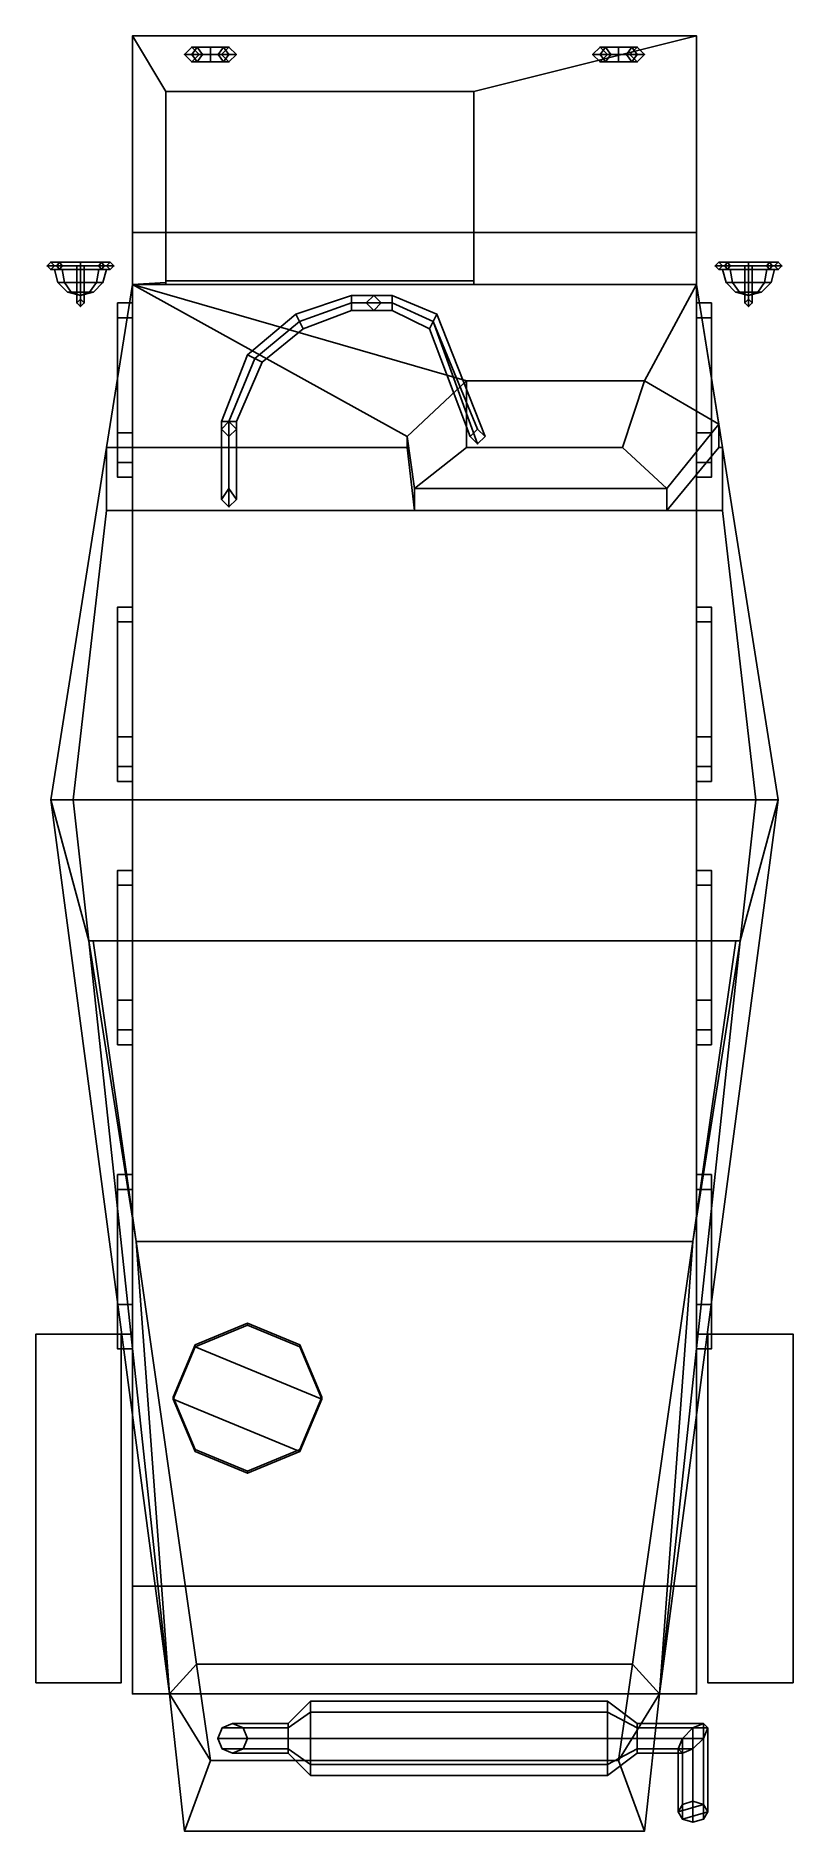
# Model space of a CAD drawing. Extents: x -1.02 to 1.02, y -2.61 to 2.23.
import ezdxf

# ---------------------------------------------------------------- set-up
doc = ezdxf.new("R2010")
doc.units = 0
doc.layers.get('0').update_dxf_attribs({"linetype": 'CONTINUOUS'})
doc.layers.add('TORSIONS', color=5, linetype='CONTINUOUS')

msp = doc.modelspace()

# ---------------------------------------------------------------- linework, layer by layer
for points in [[(-0.76, 1.7, 0.29), (-0.76, -1.95, 0.29), (-0.76, -2.24, 0.91), (-0.76, 2.23, 0.73)], [(0.76, 2.23, 0.73), (0.76, 1.7, 0.29), (-0.76, 1.7, 0.29), (-0.76, 2.23, 0.73)], [(-0.76, 2.23, 0.73), (-0.76, 0.17, 1.07), (-0.76, 1.12, 1.13), (-0.76, 1.56, 1.15)], [(0.16, 2.08, 0.824), (0.76, 2.23, 0.73), (-0.76, 2.23, 0.73), (-0.67, 2.08, 0.824)], [(0.76, 2.23, 0.73), (0.76, 0.17, 1.07), (-0.76, 0.17, 1.07), (-0.76, 2.23, 0.73)], [(0.76, 0.17, 1.07), (0.76, 2.23, 0.73), (-0.76, 2.23, 0.73), (-0.76, 0.17, 1.07)], [(-0.76, 2.23, 0.73), (-0.76, -2.24, 0.91), (-0.76, -2.24, 0.91), (-0.76, 0.17, 1.07)], [(-0.67, 1.565, 1.155), (-0.67, 2.08, 0.824), (-0.76, 2.23, 0.73), (-0.76, 1.56, 1.15)], [(0.76, 1.56, 1.15), (0.76, 2.23, 0.73), (0.16, 2.08, 0.824), (0.16, 1.56, 1.15)], [(0.76, -2.24, 0.91), (0.76, -1.95, 0.29), (0.76, 1.7, 0.29), (0.76, 2.23, 0.73)], [(0.76, 1.12, 1.13), (0.76, 0.17, 1.07), (0.76, 2.23, 0.73), (0.76, 1.56, 1.15)], [(0.76, -2.24, 0.91), (0.76, -2.24, 0.91), (0.76, 2.23, 0.73), (0.76, 0.17, 1.07)], [(-0.5854, 2.2, 0.5646), (-0.5995, 2.18, 0.5505), (-0.62, 2.18, 0.6), (-0.6, 2.2, 0.6)], [(-0.6, 2.2, 0.6), (-0.62, 2.18, 0.6), (-0.62, 2.18, 0.69), (-0.6, 2.2, 0.71)], [(-0.5995, 2.18, 0.5505), (-0.5854, 2.16, 0.5646), (-0.6, 2.16, 0.6), (-0.62, 2.18, 0.6)], [(-0.62, 2.18, 0.6), (-0.6, 2.16, 0.6), (-0.6, 2.16, 0.68), (-0.62, 2.18, 0.69)], [(-0.5712, 2.18, 0.5788), (-0.5854, 2.2, 0.5646), (-0.6, 2.2, 0.6), (-0.58, 2.18, 0.6)], [(-0.58, 2.18, 0.6), (-0.6, 2.2, 0.6), (-0.6, 2.2, 0.71), (-0.58, 2.18, 0.69)], [(-0.5854, 2.16, 0.5646), (-0.5712, 2.18, 0.5788), (-0.58, 2.18, 0.6), (-0.6, 2.16, 0.6)], [(-0.6, 2.16, 0.6), (-0.58, 2.18, 0.6), (-0.58, 2.18, 0.69), (-0.6, 2.16, 0.68)], [(-0.55, 2.2, 0.55), (-0.55, 2.18, 0.53), (-0.5995, 2.18, 0.5505), (-0.5854, 2.2, 0.5646)], [(-0.55, 2.18, 0.53), (-0.55, 2.16, 0.55), (-0.5854, 2.16, 0.5646), (-0.5995, 2.18, 0.5505)], [(-0.55, 2.18, 0.57), (-0.55, 2.2, 0.55), (-0.5854, 2.2, 0.5646), (-0.5712, 2.18, 0.5788)], [(-0.55, 2.16, 0.55), (-0.55, 2.18, 0.57), (-0.5712, 2.18, 0.5788), (-0.5854, 2.16, 0.5646)], [(-0.5288, 2.18, 0.5788), (-0.5146, 2.2, 0.5646), (-0.55, 2.2, 0.55), (-0.55, 2.18, 0.57)], [(-0.5146, 2.2, 0.5646), (-0.5005, 2.18, 0.5505), (-0.55, 2.18, 0.53), (-0.55, 2.2, 0.55)], [(-0.5005, 2.18, 0.5505), (-0.5146, 2.16, 0.5646), (-0.55, 2.16, 0.55), (-0.55, 2.18, 0.53)], [(-0.5146, 2.16, 0.5646), (-0.5288, 2.18, 0.5788), (-0.55, 2.18, 0.57), (-0.55, 2.16, 0.55)], [(-0.52, 2.18, 0.6), (-0.5, 2.2, 0.6), (-0.5146, 2.2, 0.5646), (-0.5288, 2.18, 0.5788)], [(-0.5, 2.16, 0.6), (-0.52, 2.18, 0.6), (-0.5288, 2.18, 0.5788), (-0.5146, 2.16, 0.5646)], [(-0.5, 2.2, 0.6), (-0.52, 2.18, 0.6), (-0.52, 2.18, 0.69), (-0.5, 2.2, 0.71)], [(-0.52, 2.18, 0.6), (-0.5, 2.16, 0.6), (-0.5, 2.16, 0.68), (-0.52, 2.18, 0.69)], [(-0.5, 2.2, 0.6), (-0.48, 2.18, 0.6), (-0.5005, 2.18, 0.5505), (-0.5146, 2.2, 0.5646)], [(-0.48, 2.18, 0.6), (-0.5, 2.16, 0.6), (-0.5146, 2.16, 0.5646), (-0.5005, 2.18, 0.5505)], [(-0.48, 2.18, 0.6), (-0.5, 2.2, 0.6), (-0.5, 2.2, 0.71), (-0.48, 2.18, 0.69)], [(-0.5, 2.16, 0.6), (-0.48, 2.18, 0.6), (-0.48, 2.18, 0.69), (-0.5, 2.16, 0.68)], [(0.5, 2.2, 0.6), (0.48, 2.18, 0.6), (0.48, 2.18, 0.69), (0.5, 2.2, 0.71)], [(0.5146, 2.2, 0.5646), (0.5005, 2.18, 0.5505), (0.48, 2.18, 0.6), (0.5, 2.2, 0.6)], [(0.48, 2.18, 0.6), (0.5, 2.16, 0.6), (0.5, 2.16, 0.68), (0.48, 2.18, 0.69)], [(0.5005, 2.18, 0.5505), (0.5146, 2.16, 0.5646), (0.5, 2.16, 0.6), (0.48, 2.18, 0.6)], [(0.52, 2.18, 0.6), (0.5, 2.2, 0.6), (0.5, 2.2, 0.71), (0.52, 2.18, 0.69)], [(0.5288, 2.18, 0.5788), (0.5146, 2.2, 0.5646), (0.5, 2.2, 0.6), (0.52, 2.18, 0.6)], [(0.5, 2.16, 0.6), (0.52, 2.18, 0.6), (0.52, 2.18, 0.69), (0.5, 2.16, 0.68)], [(0.5146, 2.16, 0.5646), (0.5288, 2.18, 0.5788), (0.52, 2.18, 0.6), (0.5, 2.16, 0.6)], [(0.55, 2.2, 0.55), (0.55, 2.18, 0.53), (0.5005, 2.18, 0.5505), (0.5146, 2.2, 0.5646)], [(0.55, 2.18, 0.53), (0.55, 2.16, 0.55), (0.5146, 2.16, 0.5646), (0.5005, 2.18, 0.5505)], [(0.55, 2.18, 0.57), (0.55, 2.2, 0.55), (0.5146, 2.2, 0.5646), (0.5288, 2.18, 0.5788)], [(0.55, 2.16, 0.55), (0.55, 2.18, 0.57), (0.5288, 2.18, 0.5788), (0.5146, 2.16, 0.5646)], [(0.5854, 2.2, 0.5646), (0.5995, 2.18, 0.5505), (0.55, 2.18, 0.53), (0.55, 2.2, 0.55)], [(0.5712, 2.18, 0.5788), (0.5854, 2.2, 0.5646), (0.55, 2.2, 0.55), (0.55, 2.18, 0.57)], [(0.5854, 2.16, 0.5646), (0.5712, 2.18, 0.5788), (0.55, 2.18, 0.57), (0.55, 2.16, 0.55)], [(0.5995, 2.18, 0.5505), (0.5854, 2.16, 0.5646), (0.55, 2.16, 0.55), (0.55, 2.18, 0.53)], [(0.58, 2.18, 0.6), (0.6, 2.2, 0.6), (0.5854, 2.2, 0.5646), (0.5712, 2.18, 0.5788)], [(0.6, 2.16, 0.6), (0.58, 2.18, 0.6), (0.5712, 2.18, 0.5788), (0.5854, 2.16, 0.5646)], [(0.6, 2.2, 0.6), (0.58, 2.18, 0.6), (0.58, 2.18, 0.69), (0.6, 2.2, 0.71)], [(0.58, 2.18, 0.6), (0.6, 2.16, 0.6), (0.6, 2.16, 0.68), (0.58, 2.18, 0.69)], [(0.6, 2.2, 0.6), (0.62, 2.18, 0.6), (0.5995, 2.18, 0.5505), (0.5854, 2.2, 0.5646)], [(0.62, 2.18, 0.6), (0.6, 2.16, 0.6), (0.5854, 2.16, 0.5646), (0.5995, 2.18, 0.5505)], [(0.62, 2.18, 0.6), (0.6, 2.2, 0.6), (0.6, 2.2, 0.71), (0.62, 2.18, 0.69)], [(0.6, 2.16, 0.6), (0.62, 2.18, 0.6), (0.62, 2.18, 0.69), (0.6, 2.16, 0.68)], [(-0.67, 2.08, 0.85), (-0.67, 1.57, 1.16), (0.16, 1.57, 1.16), (0.16, 2.08, 0.85)], [(-0.67, 2.08, 0.824), (-0.67, 2.08, 0.85), (0.16, 2.08, 0.85), (0.16, 2.08, 0.824)], [(-0.67, 2.08, 0.824), (-0.67, 1.565, 1.155), (-0.67, 1.57, 1.16), (-0.67, 2.08, 0.85)], [(0.16, 2.08, 0.85), (0.16, 1.57, 1.16), (0.16, 1.56, 1.15), (0.16, 2.08, 0.824)], [(0.76, 1.7, 0.29), (0.76, -1.95, 0.29), (-0.76, -1.95, 0.29), (-0.76, 1.7, 0.29)], [(-0.98, 1.62, 1.22), (-0.99, 1.61, 1.22), (-0.9636, 1.61, 1.2836), (-0.9566, 1.62, 1.2766)], [(-0.98, 1.62, 1.15), (-0.99, 1.61, 1.15), (-0.99, 1.61, 1.22), (-0.98, 1.62, 1.22)], [(-0.99, 1.61, 1.22), (-0.98, 1.6, 1.22), (-0.9566, 1.6, 1.2766), (-0.9636, 1.61, 1.2836)], [(-0.99, 1.61, 1.15), (-0.98, 1.6, 1.15), (-0.98, 1.6, 1.22), (-0.99, 1.61, 1.22)], [(-0.97, 1.61, 1.22), (-0.98, 1.62, 1.22), (-0.9566, 1.62, 1.2766), (-0.9495, 1.61, 1.2695)], [(-0.97, 1.61, 1.15), (-0.98, 1.62, 1.15), (-0.98, 1.62, 1.22), (-0.97, 1.61, 1.22)], [(-0.98, 1.6, 1.22), (-0.97, 1.61, 1.22), (-0.9495, 1.61, 1.2695), (-0.9566, 1.6, 1.2766)], [(-0.98, 1.6, 1.15), (-0.97, 1.61, 1.15), (-0.97, 1.61, 1.22), (-0.98, 1.6, 1.22)], [(-0.9606, 1.565, 1.22), (-0.97, 1.6, 1.22), (-0.9495, 1.6, 1.1705), (-0.9429, 1.565, 1.1771)], [(-0.9429, 1.565, 1.2629), (-0.9495, 1.6, 1.2695), (-0.97, 1.6, 1.22), (-0.9606, 1.565, 1.22)], [(-0.9495, 1.6, 1.1705), (-0.97, 1.6, 1.22), (-0.8505, 1.6, 1.2695), (-0.83, 1.6, 1.22)], [(-0.97, 1.6, 1.22), (-0.9495, 1.6, 1.2695), (-0.9, 1.6, 1.29), (-0.8505, 1.6, 1.2695)], [(-0.9566, 1.62, 1.2766), (-0.9636, 1.61, 1.2836), (-0.9, 1.61, 1.31), (-0.9, 1.62, 1.3)], [(-0.9636, 1.61, 1.2836), (-0.9566, 1.6, 1.2766), (-0.9, 1.6, 1.3), (-0.9, 1.61, 1.31)], [(-0.9495, 1.61, 1.2695), (-0.9566, 1.62, 1.2766), (-0.9, 1.62, 1.3), (-0.9, 1.61, 1.29)], [(-0.9566, 1.6, 1.2766), (-0.9495, 1.61, 1.2695), (-0.9, 1.61, 1.29), (-0.9, 1.6, 1.3)], [(-0.9429, 1.565, 1.1771), (-0.9495, 1.6, 1.1705), (-0.9, 1.6, 1.15), (-0.9, 1.565, 1.1594)], [(-0.9, 1.565, 1.2806), (-0.9, 1.6, 1.29), (-0.9495, 1.6, 1.2695), (-0.9429, 1.565, 1.2629)], [(-0.9, 1.6, 1.15), (-0.9495, 1.6, 1.1705), (-0.83, 1.6, 1.22), (-0.8505, 1.6, 1.1705)], [(-0.9, 1.61, 1.31), (-0.91, 1.61, 1.3), (-0.91, 1.51, 1.3), (-0.9, 1.5, 1.31)], [(-0.91, 1.61, 1.3), (-0.9, 1.61, 1.29), (-0.9, 1.52, 1.29), (-0.91, 1.51, 1.3)], [(-0.9, 1.61, 1.29), (-0.9, 1.62, 1.3), (-0.8434, 1.62, 1.2766), (-0.8505, 1.61, 1.2695)], [(-0.9, 1.62, 1.3), (-0.9, 1.61, 1.31), (-0.8364, 1.61, 1.2836), (-0.8434, 1.62, 1.2766)], [(-0.9, 1.61, 1.31), (-0.9, 1.6, 1.3), (-0.8434, 1.6, 1.2766), (-0.8364, 1.61, 1.2836)], [(-0.9, 1.6, 1.3), (-0.9, 1.61, 1.29), (-0.8505, 1.61, 1.2695), (-0.8434, 1.6, 1.2766)], [(-0.89, 1.61, 1.3), (-0.9, 1.61, 1.31), (-0.9, 1.5, 1.31), (-0.89, 1.51, 1.3)], [(-0.9, 1.61, 1.29), (-0.89, 1.61, 1.3), (-0.89, 1.51, 1.3), (-0.9, 1.52, 1.29)], [(-0.9, 1.565, 1.1594), (-0.9, 1.6, 1.15), (-0.8505, 1.6, 1.1705), (-0.8571, 1.565, 1.1771)], [(-0.8571, 1.565, 1.2629), (-0.8505, 1.6, 1.2695), (-0.9, 1.6, 1.29), (-0.9, 1.565, 1.2806)], [(-0.8571, 1.565, 1.1771), (-0.8505, 1.6, 1.1705), (-0.83, 1.6, 1.22), (-0.8394, 1.565, 1.22)], [(-0.8394, 1.565, 1.22), (-0.83, 1.6, 1.22), (-0.8505, 1.6, 1.2695), (-0.8571, 1.565, 1.2629)], [(-0.8505, 1.61, 1.2695), (-0.8434, 1.62, 1.2766), (-0.82, 1.62, 1.22), (-0.83, 1.61, 1.22)], [(-0.8434, 1.6, 1.2766), (-0.8505, 1.61, 1.2695), (-0.83, 1.61, 1.22), (-0.82, 1.6, 1.22)], [(-0.8434, 1.62, 1.2766), (-0.8364, 1.61, 1.2836), (-0.81, 1.61, 1.22), (-0.82, 1.62, 1.22)], [(-0.8364, 1.61, 1.2836), (-0.8434, 1.6, 1.2766), (-0.82, 1.6, 1.22), (-0.81, 1.61, 1.22)], [(-0.82, 1.62, 1.15), (-0.83, 1.61, 1.15), (-0.83, 1.61, 1.22), (-0.82, 1.62, 1.22)], [(-0.83, 1.61, 1.15), (-0.82, 1.6, 1.15), (-0.82, 1.6, 1.22), (-0.83, 1.61, 1.22)], [(-0.81, 1.61, 1.15), (-0.82, 1.62, 1.15), (-0.82, 1.62, 1.22), (-0.81, 1.61, 1.22)], [(-0.82, 1.6, 1.15), (-0.81, 1.61, 1.15), (-0.81, 1.61, 1.22), (-0.82, 1.6, 1.22)], [(0.82, 1.62, 1.22), (0.81, 1.61, 1.22), (0.8364, 1.61, 1.2836), (0.8434, 1.62, 1.2766)], [(0.82, 1.62, 1.15), (0.81, 1.61, 1.15), (0.81, 1.61, 1.22), (0.82, 1.62, 1.22)], [(0.81, 1.61, 1.22), (0.82, 1.6, 1.22), (0.8434, 1.6, 1.2766), (0.8364, 1.61, 1.2836)], [(0.81, 1.61, 1.15), (0.82, 1.6, 1.15), (0.82, 1.6, 1.22), (0.81, 1.61, 1.22)], [(0.83, 1.61, 1.22), (0.82, 1.62, 1.22), (0.8434, 1.62, 1.2766), (0.8505, 1.61, 1.2695)], [(0.83, 1.61, 1.15), (0.82, 1.62, 1.15), (0.82, 1.62, 1.22), (0.83, 1.61, 1.22)], [(0.82, 1.6, 1.22), (0.83, 1.61, 1.22), (0.8505, 1.61, 1.2695), (0.8434, 1.6, 1.2766)], [(0.82, 1.6, 1.15), (0.83, 1.61, 1.15), (0.83, 1.61, 1.22), (0.82, 1.6, 1.22)], [(0.8394, 1.565, 1.22), (0.83, 1.6, 1.22), (0.8505, 1.6, 1.1705), (0.8571, 1.565, 1.1771)], [(0.8571, 1.565, 1.2629), (0.8505, 1.6, 1.2695), (0.83, 1.6, 1.22), (0.8394, 1.565, 1.22)], [(0.8505, 1.6, 1.1705), (0.83, 1.6, 1.22), (0.9495, 1.6, 1.2695), (0.97, 1.6, 1.22)], [(0.83, 1.6, 1.22), (0.8505, 1.6, 1.2695), (0.9, 1.6, 1.29), (0.9495, 1.6, 1.2695)], [(0.8434, 1.62, 1.2766), (0.8364, 1.61, 1.2836), (0.9, 1.61, 1.31), (0.9, 1.62, 1.3)], [(0.8364, 1.61, 1.2836), (0.8434, 1.6, 1.2766), (0.9, 1.6, 1.3), (0.9, 1.61, 1.31)], [(0.8505, 1.61, 1.2695), (0.8434, 1.62, 1.2766), (0.9, 1.62, 1.3), (0.9, 1.61, 1.29)], [(0.8434, 1.6, 1.2766), (0.8505, 1.61, 1.2695), (0.9, 1.61, 1.29), (0.9, 1.6, 1.3)], [(0.8571, 1.565, 1.1771), (0.8505, 1.6, 1.1705), (0.9, 1.6, 1.15), (0.9, 1.565, 1.1594)], [(0.9, 1.565, 1.2806), (0.9, 1.6, 1.29), (0.8505, 1.6, 1.2695), (0.8571, 1.565, 1.2629)], [(0.9, 1.6, 1.15), (0.8505, 1.6, 1.1705), (0.97, 1.6, 1.22), (0.9495, 1.6, 1.1705)], [(0.9, 1.61, 1.31), (0.89, 1.61, 1.3), (0.89, 1.51, 1.3), (0.9, 1.5, 1.31)], [(0.89, 1.61, 1.3), (0.9, 1.61, 1.29), (0.9, 1.52, 1.29), (0.89, 1.51, 1.3)], [(0.9, 1.62, 1.3), (0.9, 1.61, 1.31), (0.9636, 1.61, 1.2836), (0.9566, 1.62, 1.2766)], [(0.9, 1.61, 1.29), (0.9, 1.62, 1.3), (0.9566, 1.62, 1.2766), (0.9495, 1.61, 1.2695)], [(0.9, 1.6, 1.3), (0.9, 1.61, 1.29), (0.9495, 1.61, 1.2695), (0.9566, 1.6, 1.2766)], [(0.9, 1.61, 1.31), (0.9, 1.6, 1.3), (0.9566, 1.6, 1.2766), (0.9636, 1.61, 1.2836)], [(0.91, 1.61, 1.3), (0.9, 1.61, 1.31), (0.9, 1.5, 1.31), (0.91, 1.51, 1.3)], [(0.9, 1.61, 1.29), (0.91, 1.61, 1.3), (0.91, 1.51, 1.3), (0.9, 1.52, 1.29)], [(0.9, 1.565, 1.1594), (0.9, 1.6, 1.15), (0.9495, 1.6, 1.1705), (0.9429, 1.565, 1.1771)], [(0.9429, 1.565, 1.2629), (0.9495, 1.6, 1.2695), (0.9, 1.6, 1.29), (0.9, 1.565, 1.2806)], [(0.9429, 1.565, 1.1771), (0.9495, 1.6, 1.1705), (0.97, 1.6, 1.22), (0.9606, 1.565, 1.22)], [(0.9606, 1.565, 1.22), (0.97, 1.6, 1.22), (0.9495, 1.6, 1.2695), (0.9429, 1.565, 1.2629)], [(0.9495, 1.61, 1.2695), (0.9566, 1.62, 1.2766), (0.98, 1.62, 1.22), (0.97, 1.61, 1.22)], [(0.9566, 1.6, 1.2766), (0.9495, 1.61, 1.2695), (0.97, 1.61, 1.22), (0.98, 1.6, 1.22)], [(0.9566, 1.62, 1.2766), (0.9636, 1.61, 1.2836), (0.99, 1.61, 1.22), (0.98, 1.62, 1.22)], [(0.9636, 1.61, 1.2836), (0.9566, 1.6, 1.2766), (0.98, 1.6, 1.22), (0.99, 1.61, 1.22)], [(0.98, 1.62, 1.15), (0.97, 1.61, 1.15), (0.97, 1.61, 1.22), (0.98, 1.62, 1.22)], [(0.97, 1.61, 1.15), (0.98, 1.6, 1.15), (0.98, 1.6, 1.22), (0.97, 1.61, 1.22)], [(0.99, 1.61, 1.15), (0.98, 1.62, 1.15), (0.98, 1.62, 1.22), (0.99, 1.61, 1.22)], [(0.98, 1.6, 1.15), (0.99, 1.61, 1.15), (0.99, 1.61, 1.22), (0.98, 1.6, 1.22)], [(-0.935, 1.5394, 1.22), (-0.9606, 1.565, 1.22), (-0.9429, 1.565, 1.1771), (-0.9247, 1.5394, 1.1953)], [(-0.9247, 1.5394, 1.2447), (-0.9429, 1.565, 1.2629), (-0.9606, 1.565, 1.22), (-0.935, 1.5394, 1.22)], [(-0.9247, 1.5394, 1.1953), (-0.9429, 1.565, 1.1771), (-0.9, 1.565, 1.1594), (-0.9, 1.5394, 1.185)], [(-0.9, 1.5394, 1.255), (-0.9, 1.565, 1.2806), (-0.9429, 1.565, 1.2629), (-0.9247, 1.5394, 1.2447)], [(-0.9, 1.5394, 1.185), (-0.9, 1.565, 1.1594), (-0.8571, 1.565, 1.1771), (-0.8753, 1.5394, 1.1953)], [(-0.8753, 1.5394, 1.2447), (-0.8571, 1.565, 1.2629), (-0.9, 1.565, 1.2806), (-0.9, 1.5394, 1.255)], [(-0.8753, 1.5394, 1.1953), (-0.8571, 1.565, 1.1771), (-0.8394, 1.565, 1.22), (-0.865, 1.5394, 1.22)], [(-0.865, 1.5394, 1.22), (-0.8394, 1.565, 1.22), (-0.8571, 1.565, 1.2629), (-0.8753, 1.5394, 1.2447)], [(-0.76, 1.56, 1.15), (-0.83, 1.12, 1.13), (-0.83, 1.12, 1.23), (-0.76, 1.56, 1.15)], [(-0.83, 1.12, 1.23), (-0.02, 1.12, 1.23), (-0.02, 1.15, 1.2245), (-0.76, 1.56, 1.15)], [(-0.76, 1.56, 1.15), (0.14, 1.3, 1.1973), (0.62, 1.3, 1.1973), (0.76, 1.56, 1.15)], [(-0.76, 1.56, 1.15), (-0.02, 1.15, 1.2245), (0.14, 1.3, 1.1973), (-0.76, 1.56, 1.15)], [(-0.67, 1.57, 1.16), (-0.67, 1.56, 1.15), (0.16, 1.56, 1.15), (0.16, 1.57, 1.16)], [(0.76, 1.56, 1.15), (0.62, 1.3, 1.1973), (0.82, 1.1829, 1.2186)], [(0.83, 1.12, 1.23), (0.83, 1.12, 1.13), (0.76, 1.56, 1.15)], [(0.865, 1.5394, 1.22), (0.8394, 1.565, 1.22), (0.8571, 1.565, 1.1771), (0.8753, 1.5394, 1.1953)], [(0.8753, 1.5394, 1.2447), (0.8571, 1.565, 1.2629), (0.8394, 1.565, 1.22), (0.865, 1.5394, 1.22)], [(0.8753, 1.5394, 1.1953), (0.8571, 1.565, 1.1771), (0.9, 1.565, 1.1594), (0.9, 1.5394, 1.185)], [(0.9, 1.5394, 1.255), (0.9, 1.565, 1.2806), (0.8571, 1.565, 1.2629), (0.8753, 1.5394, 1.2447)], [(0.9, 1.5394, 1.185), (0.9, 1.565, 1.1594), (0.9429, 1.565, 1.1771), (0.9247, 1.5394, 1.1953)], [(0.9247, 1.5394, 1.2447), (0.9429, 1.565, 1.2629), (0.9, 1.565, 1.2806), (0.9, 1.5394, 1.255)], [(0.9247, 1.5394, 1.1953), (0.9429, 1.565, 1.1771), (0.9606, 1.565, 1.22), (0.935, 1.5394, 1.22)], [(0.935, 1.5394, 1.22), (0.9606, 1.565, 1.22), (0.9429, 1.565, 1.2629), (0.9247, 1.5394, 1.2447)], [(-0.9, 1.53, 1.22), (-0.935, 1.5394, 1.22), (-0.9247, 1.5394, 1.1953), (-0.9, 1.53, 1.22)], [(-0.9, 1.53, 1.22), (-0.9247, 1.5394, 1.2447), (-0.935, 1.5394, 1.22), (-0.9, 1.53, 1.22)], [(-0.9, 1.53, 1.22), (-0.9247, 1.5394, 1.1953), (-0.9, 1.5394, 1.185), (-0.9, 1.53, 1.22)], [(-0.9, 1.53, 1.22), (-0.9, 1.5394, 1.255), (-0.9247, 1.5394, 1.2447), (-0.9, 1.53, 1.22)], [(-0.9, 1.52, 1.14), (-0.91, 1.51, 1.14), (-0.91, 1.51, 1.3), (-0.9, 1.52, 1.29)], [(-0.91, 1.51, 1.14), (-0.9, 1.5, 1.14), (-0.9, 1.5, 1.31), (-0.91, 1.51, 1.3)], [(-0.9, 1.53, 1.22), (-0.9, 1.5394, 1.185), (-0.8753, 1.5394, 1.1953), (-0.9, 1.53, 1.22)], [(-0.9, 1.53, 1.22), (-0.8753, 1.5394, 1.1953), (-0.865, 1.5394, 1.22), (-0.9, 1.53, 1.22)], [(-0.9, 1.53, 1.22), (-0.865, 1.5394, 1.22), (-0.8753, 1.5394, 1.2447), (-0.9, 1.53, 1.22)], [(-0.9, 1.53, 1.22), (-0.8753, 1.5394, 1.2447), (-0.9, 1.5394, 1.255), (-0.9, 1.53, 1.22)], [(-0.89, 1.51, 1.14), (-0.9, 1.52, 1.14), (-0.9, 1.52, 1.29), (-0.89, 1.51, 1.3)], [(-0.9, 1.5, 1.14), (-0.89, 1.51, 1.14), (-0.89, 1.51, 1.3), (-0.9, 1.5, 1.31)], [(-0.17, 1.51, 1.35), (-0.17, 1.53, 1.33), (-0.32, 1.48, 1.33), (-0.31, 1.46, 1.35)], [(-0.17, 1.53, 1.33), (-0.17, 1.51, 1.31), (-0.31, 1.46, 1.31), (-0.32, 1.48, 1.33)], [(-0.17, 1.51, 1.31), (-0.17, 1.49, 1.33), (-0.3, 1.44, 1.33), (-0.31, 1.46, 1.31)], [(-0.17, 1.49, 1.33), (-0.17, 1.51, 1.35), (-0.31, 1.46, 1.35), (-0.3, 1.44, 1.33)], [(-0.06, 1.51, 1.35), (-0.06, 1.53, 1.33), (-0.17, 1.53, 1.33), (-0.17, 1.51, 1.35)], [(-0.06, 1.53, 1.33), (-0.06, 1.51, 1.31), (-0.17, 1.51, 1.31), (-0.17, 1.53, 1.33)], [(-0.06, 1.51, 1.31), (-0.06, 1.49, 1.33), (-0.17, 1.49, 1.33), (-0.17, 1.51, 1.31)], [(-0.06, 1.49, 1.33), (-0.06, 1.51, 1.35), (-0.17, 1.51, 1.35), (-0.17, 1.49, 1.33)], [(-0.11, 1.53, 1.15), (-0.13, 1.51, 1.15), (-0.13, 1.51, 1.31), (-0.11, 1.53, 1.33)], [(-0.13, 1.51, 1.15), (-0.11, 1.49, 1.16), (-0.11, 1.49, 1.33), (-0.13, 1.51, 1.31)], [(-0.09, 1.51, 1.15), (-0.11, 1.53, 1.15), (-0.11, 1.53, 1.33), (-0.09, 1.51, 1.31)], [(-0.11, 1.49, 1.16), (-0.09, 1.51, 1.15), (-0.09, 1.51, 1.31), (-0.11, 1.49, 1.33)], [(0.05, 1.46, 1.35), (0.06, 1.48, 1.33), (-0.06, 1.53, 1.33), (-0.06, 1.51, 1.35)], [(0.06, 1.48, 1.33), (0.05, 1.46, 1.31), (-0.06, 1.51, 1.31), (-0.06, 1.53, 1.33)], [(0.05, 1.46, 1.31), (0.04, 1.44, 1.33), (-0.06, 1.49, 1.33), (-0.06, 1.51, 1.31)], [(0.04, 1.44, 1.33), (0.05, 1.46, 1.35), (-0.06, 1.51, 1.35), (-0.06, 1.49, 1.33)], [(0.9, 1.53, 1.22), (0.865, 1.5394, 1.22), (0.8753, 1.5394, 1.1953), (0.9, 1.53, 1.22)], [(0.9, 1.53, 1.22), (0.8753, 1.5394, 1.2447), (0.865, 1.5394, 1.22), (0.9, 1.53, 1.22)], [(0.9, 1.53, 1.22), (0.8753, 1.5394, 1.1953), (0.9, 1.5394, 1.185), (0.9, 1.53, 1.22)], [(0.9, 1.53, 1.22), (0.9, 1.5394, 1.255), (0.8753, 1.5394, 1.2447), (0.9, 1.53, 1.22)], [(0.9, 1.52, 1.14), (0.89, 1.51, 1.14), (0.89, 1.51, 1.3), (0.9, 1.52, 1.29)], [(0.89, 1.51, 1.14), (0.9, 1.5, 1.14), (0.9, 1.5, 1.31), (0.89, 1.51, 1.3)], [(0.9, 1.53, 1.22), (0.9, 1.5394, 1.185), (0.9247, 1.5394, 1.1953), (0.9, 1.53, 1.22)], [(0.9, 1.53, 1.22), (0.9247, 1.5394, 1.1953), (0.935, 1.5394, 1.22), (0.9, 1.53, 1.22)], [(0.9, 1.53, 1.22), (0.935, 1.5394, 1.22), (0.9247, 1.5394, 1.2447), (0.9, 1.53, 1.22)], [(0.9, 1.53, 1.22), (0.9247, 1.5394, 1.2447), (0.9, 1.5394, 1.255), (0.9, 1.53, 1.22)], [(0.91, 1.51, 1.14), (0.9, 1.52, 1.14), (0.9, 1.52, 1.29), (0.91, 1.51, 1.3)], [(0.9, 1.5, 1.14), (0.91, 1.51, 1.14), (0.91, 1.51, 1.3), (0.9, 1.5, 1.31)], [(-0.31, 1.46, 1.35), (-0.32, 1.48, 1.33), (-0.45, 1.37, 1.33), (-0.43, 1.36, 1.35)], [(-0.32, 1.48, 1.33), (-0.31, 1.46, 1.31), (-0.43, 1.36, 1.31), (-0.45, 1.37, 1.33)], [(-0.31, 1.46, 1.31), (-0.3, 1.44, 1.33), (-0.41, 1.35, 1.33), (-0.43, 1.36, 1.31)], [(-0.3, 1.44, 1.33), (-0.31, 1.46, 1.35), (-0.43, 1.36, 1.35), (-0.41, 1.35, 1.33)], [(0.17, 1.17, 1.31), (0.15, 1.15, 1.33), (0.04, 1.44, 1.33), (0.05, 1.46, 1.31)], [(0.15, 1.15, 1.33), (0.17, 1.13, 1.35), (0.05, 1.46, 1.35), (0.04, 1.44, 1.33)], [(0.17, 1.13, 1.35), (0.19, 1.15, 1.33), (0.06, 1.48, 1.33), (0.05, 1.46, 1.35)], [(0.19, 1.15, 1.33), (0.17, 1.17, 1.31), (0.05, 1.46, 1.31), (0.06, 1.48, 1.33)], [(-0.43, 1.36, 1.35), (-0.45, 1.37, 1.33), (-0.52, 1.19, 1.33), (-0.5, 1.19, 1.35)], [(-0.45, 1.37, 1.33), (-0.43, 1.36, 1.31), (-0.5, 1.19, 1.31), (-0.52, 1.19, 1.33)], [(-0.43, 1.36, 1.31), (-0.41, 1.35, 1.33), (-0.48, 1.19, 1.33), (-0.5, 1.19, 1.31)], [(-0.41, 1.35, 1.33), (-0.43, 1.36, 1.35), (-0.5, 1.19, 1.35), (-0.48, 1.19, 1.33)], [(-0.02, 1.15, 1.2245), (0, 1.01, 1.36), (0.14, 1.12, 1.36), (0.14, 1.3, 1.1973)], [(0.14, 1.3, 1.1973), (0.14, 1.12, 1.36), (0.56, 1.12, 1.36), (0.62, 1.3, 1.1973)], [(0.62, 1.3, 1.1973), (0.56, 1.12, 1.36), (0.68, 1.01, 1.36), (0.82, 1.1829, 1.2186)], [(-0.5, 1.19, 1.21), (-0.52, 1.17, 1.22), (-0.52, 1.17, 1.33), (-0.5, 1.19, 1.31)], [(-0.5, 1.19, 1.35), (-0.52, 1.19, 1.33), (-0.52, 0.98, 1.33), (-0.5, 0.96, 1.35)], [(-0.52, 1.19, 1.33), (-0.5, 1.19, 1.31), (-0.5, 1.01, 1.31), (-0.52, 0.98, 1.33)], [(-0.52, 1.17, 1.22), (-0.5, 1.15, 1.22), (-0.5, 1.15, 1.31), (-0.52, 1.17, 1.33)], [(-0.48, 1.17, 1.22), (-0.5, 1.19, 1.21), (-0.5, 1.19, 1.31), (-0.48, 1.17, 1.33)], [(-0.5, 1.19, 1.31), (-0.48, 1.19, 1.33), (-0.48, 0.98, 1.33), (-0.5, 1.01, 1.31)], [(-0.48, 1.19, 1.33), (-0.5, 1.19, 1.35), (-0.5, 0.96, 1.35), (-0.48, 0.98, 1.33)], [(-0.5, 1.15, 1.22), (-0.48, 1.17, 1.22), (-0.48, 1.17, 1.33), (-0.5, 1.15, 1.31)], [(0.82, 1.1829, 1.2186), (0.68, 1.01, 1.36), (0.68, 0.95, 1.36), (0.82, 1.12, 1.23)], [(0.82, 1.1829, 1.2186), (0.82, 1.1829, 1.2186), (0.82, 1.12, 1.23), (0.83, 1.12, 1.23)], [(-0.83, 1.12, 1.23), (-0.98, 0.17, 1.07), (-0.92, 0.17, 1.36), (-0.83, 0.95, 1.36)], [(-0.83, 1.12, 1.13), (-0.98, 0.17, 1.07), (-0.83, 1.12, 1.23), (-0.83, 1.12, 1.13)], [(0, 0.95, 1.36), (-0.02, 1.12, 1.23), (-0.83, 1.12, 1.23), (-0.83, 0.95, 1.36)], [(-0.02, 1.12, 1.23), (0, 0.95, 1.36), (0, 1.01, 1.36), (-0.02, 1.15, 1.2245)], [(0.14, 1.12, 1.36), (0, 1.01, 1.36), (0.68, 1.01, 1.36), (0.56, 1.12, 1.36)], [(0.83, 0.95, 1.36), (0.83, 1.12, 1.23), (0.82, 1.12, 1.23), (0.68, 0.95, 1.36)], [(0.92, 0.17, 1.36), (0.98, 0.17, 1.07), (0.83, 1.12, 1.23), (0.83, 0.95, 1.36)], [(0.83, 1.12, 1.23), (0.98, 0.17, 1.07), (0.83, 1.12, 1.13)], [(0, 1.01, 1.36), (0, 0.95, 1.36), (0.68, 0.95, 1.36), (0.68, 1.01, 1.36)], [(-0.83, 0.95, 1.36), (-0.92, 0.17, 1.36), (0.92, 0.17, 1.36), (0.83, 0.95, 1.36)], [(-0.98, 0.17, 1.07), (-0.98, 0.17, 1.07), (-0.8773, -0.21, 1.36), (-0.92, 0.17, 1.36)], [(-0.6599, -2.24, 0.91), (-0.6599, -2.24, 0.91), (-0.8773, -0.21, 1.36), (-0.98, 0.17, 1.07)], [(-0.92, 0.17, 1.36), (-0.8773, -0.21, 1.36), (0.8773, -0.21, 1.36), (0.92, 0.17, 1.36)], [(0.98, 0.17, 1.07), (0.8773, -0.21, 1.36), (0.6599, -2.24, 0.91)], [(0.92, 0.17, 1.36), (0.8773, -0.21, 1.36), (0.98, 0.17, 1.07)], [(-0.8773, -0.21, 1.36), (-0.8657, -0.21, 1.43), (0.8657, -0.21, 1.43), (0.8773, -0.21, 1.36)], [(-0.75, -1.02, 1.43), (-0.8657, -0.21, 1.43), (-0.8773, -0.21, 1.36), (-0.75, -1.02, 1.43)], [(-0.6599, -2.24, 0.91), (-0.6599, -2.24, 0.91), (-0.75, -1.02, 1.43), (-0.8773, -0.21, 1.36)], [(0.75, -1.02, 1.43), (0.8657, -0.21, 1.43), (-0.8657, -0.21, 1.43), (-0.75, -1.02, 1.43)], [(0.8773, -0.21, 1.36), (0.75, -1.02, 1.43), (0.6599, -2.24, 0.91)], [(0.75, -1.02, 1.43), (0.8773, -0.21, 1.36), (0.8657, -0.21, 1.43), (0.75, -1.02, 1.43)], [(-0.75, -1.02, 1.43), (-0.5871, -2.16, 1.35), (0.5871, -2.16, 1.35), (0.75, -1.02, 1.43)], [(-0.6599, -2.24, 0.91), (-0.6599, -2.24, 0.91), (-0.5871, -2.16, 1.35), (-0.75, -1.02, 1.43)], [(0.75, -1.02, 1.43), (0.5871, -2.16, 1.35), (0.6599, -2.24, 0.91)], [(-0.45, -1.2405, 1.414), (-0.5914, -1.2989, 1.4099), (-0.5914, -1.3045, 1.4897), (-0.45, -1.2461, 1.4938)], [(-0.5914, -1.3045, 1.4897), (-0.25, -1.4456, 1.4798), (-0.3086, -1.3045, 1.4897), (-0.45, -1.2461, 1.4938)], [(-0.3086, -1.2989, 1.4099), (-0.45, -1.2405, 1.414), (-0.45, -1.2461, 1.4938), (-0.3086, -1.3045, 1.4897)], [(-0.79, -1.27, 1.27), (-0.79, -1.27, 0.97), (-1.02, -1.27, 0.97), (-1.02, -1.27, 1.27)], [(-1.02, -1.27, 0.97), (-1.02, -2.21, 0.91), (-1.02, -2.21, 1.22), (-1.02, -1.27, 1.27)], [(-1.02, -1.27, 1.27), (-1.02, -2.21, 1.22), (-0.79, -2.21, 1.22), (-0.79, -1.27, 1.27)], [(-0.79, -2.21, 1.22), (-0.79, -2.21, 0.91), (-0.79, -1.27, 0.97), (-0.79, -1.27, 1.27)], [(-0.5914, -1.2989, 1.4099), (-0.65, -1.44, 1.4), (-0.65, -1.4456, 1.4798), (-0.5914, -1.3045, 1.4897)], [(-0.65, -1.4456, 1.4798), (-0.3086, -1.5867, 1.4699), (-0.25, -1.4456, 1.4798), (-0.5914, -1.3045, 1.4897)], [(-0.25, -1.44, 1.4), (-0.3086, -1.2989, 1.4099), (-0.3086, -1.3045, 1.4897), (-0.25, -1.4456, 1.4798)], [(0.79, -1.27, 0.97), (0.79, -2.21, 0.91), (0.79, -2.21, 1.22), (0.79, -1.27, 1.27)], [(1.02, -1.27, 1.27), (1.02, -1.27, 0.97), (0.79, -1.27, 0.97), (0.79, -1.27, 1.27)], [(0.79, -1.27, 1.27), (0.79, -2.21, 1.22), (1.02, -2.21, 1.22), (1.02, -1.27, 1.27)], [(1.02, -2.21, 1.22), (1.02, -2.21, 0.91), (1.02, -1.27, 0.97), (1.02, -1.27, 1.27)], [(-0.65, -1.44, 1.4), (-0.5914, -1.5811, 1.3901), (-0.5914, -1.5867, 1.4699), (-0.65, -1.4456, 1.4798)], [(-0.5914, -1.5867, 1.4699), (-0.45, -1.6451, 1.4659), (-0.3086, -1.5867, 1.4699), (-0.65, -1.4456, 1.4798)], [(-0.3086, -1.5811, 1.3901), (-0.25, -1.44, 1.4), (-0.25, -1.4456, 1.4798), (-0.3086, -1.5867, 1.4699)], [(-0.5914, -1.5811, 1.3901), (-0.45, -1.6395, 1.386), (-0.45, -1.6451, 1.4659), (-0.5914, -1.5867, 1.4699)], [(-0.45, -1.6395, 1.386), (-0.3086, -1.5811, 1.3901), (-0.3086, -1.5867, 1.4699), (-0.45, -1.6451, 1.4659)], [(-0.76, -2.24, 0.91), (-0.76, -1.95, 0.29), (0.76, -1.95, 0.29), (0.76, -2.24, 0.91)], [(-0.55, -2.42, 1.28), (-0.5871, -2.16, 1.35), (-0.6599, -2.24, 0.91)], [(0.55, -2.42, 1.28), (0.5871, -2.16, 1.35), (-0.5871, -2.16, 1.35), (-0.55, -2.42, 1.28)], [(0.6599, -2.24, 0.91), (0.6599, -2.24, 0.91), (0.5871, -2.16, 1.35), (0.55, -2.42, 1.28)], [(-1.02, -2.21, 1.22), (-1.02, -2.21, 0.91), (-0.79, -2.21, 0.91), (-0.79, -2.21, 1.22)], [(0.79, -2.21, 1.22), (0.79, -2.21, 0.91), (1.02, -2.21, 0.91), (1.02, -2.21, 1.22)], [(-0.76, -2.24, 0.91), (-0.76, -2.24, 0.91), (0.76, -2.24, 0.91)], [(0.6599, -2.24, 0.91), (0.62, -2.61, 1.14), (-0.62, -2.61, 1.14), (-0.6599, -2.24, 0.91)], [(-0.62, -2.61, 1.14), (-0.55, -2.42, 1.28), (-0.6599, -2.24, 0.91)], [(-0.28, -2.2893, 0.9507), (-0.28, -2.26, 0.88), (-0.34, -2.32, 0.88), (-0.34, -2.3317, 0.9083)], [(-0.28, -2.26, 0.88), (-0.28, -2.2893, 0.8093), (-0.34, -2.3317, 0.8517), (-0.34, -2.32, 0.88)], [(0.52, -2.2893, 0.9507), (0.52, -2.26, 0.88), (-0.28, -2.26, 0.88), (-0.28, -2.2893, 0.9507)], [(0.52, -2.26, 0.88), (0.52, -2.2893, 0.8093), (-0.28, -2.2893, 0.8093), (-0.28, -2.26, 0.88)], [(0.52, -2.26, 0.88), (0.52, -2.2893, 0.9507), (0.6, -2.3317, 0.9083), (0.6, -2.32, 0.88)], [(0.52, -2.2893, 0.8093), (0.52, -2.26, 0.88), (0.6, -2.32, 0.88), (0.6, -2.3317, 0.8517)], [(0.6599, -2.24, 0.91), (0.6599, -2.24, 0.91), (0.55, -2.42, 1.28), (0.62, -2.61, 1.14)], [(-0.34, -2.32, 0.88), (-0.34, -2.3317, 0.8517), (-0.5183, -2.3317, 0.8517), (-0.49, -2.32, 0.88)], [(-0.49, -2.32, 0.88), (-0.5183, -2.3317, 0.8517), (-0.5183, -2.3317, 1.03), (-0.49, -2.32, 1.03)], [(-0.34, -2.3317, 0.9083), (-0.34, -2.32, 0.88), (-0.49, -2.32, 0.88), (-0.4617, -2.3317, 0.9083)], [(-0.4617, -2.3317, 0.9083), (-0.49, -2.32, 0.88), (-0.49, -2.32, 1.03), (-0.4617, -2.3317, 1.03)], [(-0.28, -2.36, 0.98), (-0.28, -2.2893, 0.9507), (-0.34, -2.3317, 0.9083), (-0.34, -2.36, 0.92)], [(-0.28, -2.2893, 0.8093), (-0.28, -2.36, 0.78), (-0.34, -2.36, 0.84), (-0.34, -2.3317, 0.8517)], [(0.52, -2.36, 0.98), (0.52, -2.2893, 0.9507), (-0.28, -2.2893, 0.9507), (-0.28, -2.36, 0.98)], [(0.52, -2.2893, 0.8093), (0.52, -2.36, 0.78), (-0.28, -2.36, 0.78), (-0.28, -2.2893, 0.8093)], [(0.52, -2.2893, 0.9507), (0.52, -2.36, 0.98), (0.6, -2.36, 0.92), (0.6, -2.3317, 0.9083)], [(0.52, -2.36, 0.78), (0.52, -2.2893, 0.8093), (0.6, -2.3317, 0.8517), (0.6, -2.36, 0.84)], [(0.6, -2.3317, 0.8517), (0.6, -2.32, 0.88), (0.7783, -2.32, 0.88), (0.79, -2.3317, 0.8517)], [(0.6, -2.32, 0.88), (0.6, -2.3317, 0.9083), (0.75, -2.3317, 0.9083), (0.7783, -2.32, 0.88)], [(0.7783, -2.32, 0.88), (0.75, -2.3317, 0.9083), (0.75, -2.5297, 1.1063), (0.7783, -2.538, 1.098)], [(0.79, -2.3317, 0.8517), (0.7783, -2.32, 0.88), (0.7783, -2.538, 1.098), (0.79, -2.558, 1.078)], [(-0.34, -2.3317, 0.8517), (-0.34, -2.36, 0.84), (-0.53, -2.36, 0.84), (-0.5183, -2.3317, 0.8517)], [(-0.5183, -2.3317, 0.8517), (-0.53, -2.36, 0.84), (-0.53, -2.36, 1.03), (-0.5183, -2.3317, 1.03)], [(-0.34, -2.36, 0.84), (-0.34, -2.3883, 0.8517), (-0.5183, -2.3883, 0.8517), (-0.53, -2.36, 0.84)], [(-0.53, -2.36, 0.84), (-0.5183, -2.3883, 0.8517), (-0.5183, -2.3883, 1.03), (-0.53, -2.36, 1.03)], [(-0.34, -2.36, 0.92), (-0.34, -2.3317, 0.9083), (-0.4617, -2.3317, 0.9083), (-0.45, -2.36, 0.92)], [(-0.45, -2.36, 0.92), (-0.4617, -2.3317, 0.9083), (-0.4617, -2.3317, 1.03), (-0.45, -2.36, 1.03)], [(-0.34, -2.3883, 0.9083), (-0.34, -2.36, 0.92), (-0.45, -2.36, 0.92), (-0.4617, -2.3883, 0.9083)], [(-0.4617, -2.3883, 0.9083), (-0.45, -2.36, 0.92), (-0.45, -2.36, 1.03), (-0.4617, -2.3883, 1.03)], [(-0.28, -2.4307, 0.9507), (-0.28, -2.36, 0.98), (-0.34, -2.36, 0.92), (-0.34, -2.3883, 0.9083)], [(-0.28, -2.36, 0.78), (-0.28, -2.4307, 0.8093), (-0.34, -2.3883, 0.8517), (-0.34, -2.36, 0.84)], [(0.52, -2.4307, 0.9507), (0.52, -2.36, 0.98), (-0.28, -2.36, 0.98), (-0.28, -2.4307, 0.9507)], [(0.52, -2.36, 0.78), (0.52, -2.4307, 0.8093), (-0.28, -2.4307, 0.8093), (-0.28, -2.36, 0.78)], [(0.52, -2.36, 0.98), (0.52, -2.4307, 0.9507), (0.6, -2.3883, 0.9083), (0.6, -2.36, 0.92)], [(0.52, -2.4307, 0.8093), (0.52, -2.36, 0.78), (0.6, -2.36, 0.84), (0.6, -2.3883, 0.8517)], [(0.6, -2.3317, 0.9083), (0.6, -2.36, 0.92), (0.7217, -2.36, 0.92), (0.75, -2.3317, 0.9083)], [(0.6, -2.36, 0.84), (0.6, -2.3317, 0.8517), (0.79, -2.3317, 0.8517), (0.7783, -2.36, 0.84)], [(0.6, -2.36, 0.92), (0.6, -2.3883, 0.9083), (0.71, -2.3883, 0.9083), (0.7217, -2.36, 0.92)], [(0.6, -2.3883, 0.8517), (0.6, -2.36, 0.84), (0.7783, -2.36, 0.84), (0.75, -2.3883, 0.8517)], [(0.7217, -2.36, 0.92), (0.71, -2.3883, 0.9083), (0.71, -2.558, 1.078), (0.7217, -2.538, 1.098)], [(0.75, -2.3317, 0.9083), (0.7217, -2.36, 0.92), (0.7217, -2.538, 1.098), (0.75, -2.5297, 1.1063)], [(0.75, -2.3883, 0.8517), (0.7783, -2.36, 0.84), (0.7783, -2.578, 1.058), (0.75, -2.5863, 1.0497)], [(0.7783, -2.36, 0.84), (0.79, -2.3317, 0.8517), (0.79, -2.558, 1.078), (0.7783, -2.578, 1.058)], [(0.62, -2.61, 1.14), (0.55, -2.42, 1.28), (-0.55, -2.42, 1.28), (-0.62, -2.61, 1.14)], [(-0.34, -2.3883, 0.8517), (-0.34, -2.4, 0.88), (-0.49, -2.4, 0.88), (-0.5183, -2.3883, 0.8517)], [(-0.5183, -2.3883, 0.8517), (-0.49, -2.4, 0.88), (-0.49, -2.4, 1.03), (-0.5183, -2.3883, 1.03)], [(-0.34, -2.4, 0.88), (-0.34, -2.3883, 0.9083), (-0.4617, -2.3883, 0.9083), (-0.49, -2.4, 0.88)], [(-0.49, -2.4, 0.88), (-0.4617, -2.3883, 0.9083), (-0.4617, -2.3883, 1.03), (-0.49, -2.4, 1.03)], [(-0.28, -2.46, 0.88), (-0.28, -2.4307, 0.9507), (-0.34, -2.3883, 0.9083), (-0.34, -2.4, 0.88)], [(-0.28, -2.4307, 0.8093), (-0.28, -2.46, 0.88), (-0.34, -2.4, 0.88), (-0.34, -2.3883, 0.8517)], [(0.52, -2.4307, 0.9507), (0.52, -2.46, 0.88), (0.6, -2.4, 0.88), (0.6, -2.3883, 0.9083)], [(0.52, -2.46, 0.88), (0.52, -2.4307, 0.8093), (0.6, -2.3883, 0.8517), (0.6, -2.4, 0.88)], [(0.6, -2.3883, 0.9083), (0.6, -2.4, 0.88), (0.7217, -2.4, 0.88), (0.71, -2.3883, 0.9083)], [(0.6, -2.4, 0.88), (0.6, -2.3883, 0.8517), (0.75, -2.3883, 0.8517), (0.7217, -2.4, 0.88)], [(0.71, -2.3883, 0.9083), (0.7217, -2.4, 0.88), (0.7217, -2.578, 1.058), (0.71, -2.558, 1.078)], [(0.7217, -2.4, 0.88), (0.75, -2.3883, 0.8517), (0.75, -2.5863, 1.0497), (0.7217, -2.578, 1.058)], [(0.52, -2.46, 0.88), (0.52, -2.4307, 0.9507), (-0.28, -2.4307, 0.9507), (-0.28, -2.46, 0.88)], [(0.52, -2.4307, 0.8093), (0.52, -2.46, 0.88), (-0.28, -2.46, 0.88), (-0.28, -2.4307, 0.8093)], [(0.75, -2.5297, 1.1063), (0.7217, -2.538, 1.098), (0.71, -2.558, 1.078), (0.7783, -2.538, 1.098)], [(0.7783, -2.538, 1.098), (0.71, -2.558, 1.078), (0.7217, -2.578, 1.058), (0.79, -2.558, 1.078)], [(0.79, -2.558, 1.078), (0.7217, -2.578, 1.058), (0.75, -2.5863, 1.0497), (0.7783, -2.578, 1.058)]]:
    msp.add_3dface(points)
at = {"layer": 'TORSIONS'}
for points in [[(-0.8, 1.51, 0.43), (-0.8, 1.47, 0.45), (-0.76, 1.47, 0.45), (-0.76, 1.51, 0.43)], [(-0.8, 1.51, 0.38), (-0.8, 1.47, 0.36), (-0.8, 1.47, 0.45), (-0.8, 1.51, 0.43)], [(-0.76, 1.51, 0.38), (-0.76, 1.47, 0.36), (-0.8, 1.47, 0.36), (-0.8, 1.51, 0.38)], [(-0.76, 1.51, 0.43), (-0.76, 1.51, 0.38), (-0.8, 1.51, 0.38), (-0.8, 1.51, 0.43)], [(0.8, 1.51, 0.43), (0.8, 1.51, 0.38), (0.76, 1.51, 0.38), (0.76, 1.51, 0.43)], [(0.8, 1.51, 0.38), (0.8, 1.47, 0.36), (0.76, 1.47, 0.36), (0.76, 1.51, 0.38)], [(0.76, 1.51, 0.43), (0.76, 1.47, 0.45), (0.8, 1.47, 0.45), (0.8, 1.51, 0.43)], [(0.8, 1.47, 0.45), (0.8, 1.47, 0.36), (0.8, 1.51, 0.38), (0.8, 1.51, 0.43)], [(-0.8, 1.47, 0.45), (-0.8, 1.08, 0.42), (-0.76, 1.08, 0.42), (-0.76, 1.47, 0.45)], [(-0.8, 1.47, 0.36), (-0.8, 1.16, 0.28), (-0.8, 1.08, 0.42), (-0.8, 1.47, 0.45)], [(-0.76, 1.47, 0.36), (-0.76, 1.16, 0.28), (-0.8, 1.16, 0.28), (-0.8, 1.47, 0.36)], [(0.8, 1.47, 0.36), (0.8, 1.16, 0.28), (0.76, 1.16, 0.28), (0.76, 1.47, 0.36)], [(0.76, 1.47, 0.45), (0.76, 1.08, 0.42), (0.8, 1.08, 0.42), (0.8, 1.47, 0.45)], [(0.8, 1.08, 0.42), (0.8, 1.16, 0.28), (0.8, 1.47, 0.36), (0.8, 1.47, 0.45)], [(-0.76, 1.08, 0.28), (-0.76, 1.16, 0.28), (-0.76, 1.1987, 0.29), (-0.76, 1.0743, 0.29)], [(0.76, 1.16, 0.28), (0.76, 1.08, 0.28), (0.76, 1.0743, 0.29), (0.76, 1.1987, 0.29)], [(-0.76, 1.16, 0.28), (-0.76, 1.08, 0.28), (-0.8, 1.08, 0.28), (-0.8, 1.16, 0.28)], [(-0.8, 1.16, 0.28), (-0.8, 1.08, 0.28), (-0.8, 1.04, 0.35), (-0.8, 1.08, 0.42)], [(0.8, 1.16, 0.28), (0.8, 1.08, 0.28), (0.76, 1.08, 0.28), (0.76, 1.16, 0.28)], [(0.8, 1.04, 0.35), (0.8, 1.08, 0.28), (0.8, 1.16, 0.28), (0.8, 1.08, 0.42)], [(-0.8, 1.08, 0.42), (-0.8, 1.04, 0.35), (-0.76, 1.04, 0.35), (-0.76, 1.08, 0.42)], [(-0.8, 1.04, 0.35), (-0.8, 1.08, 0.28), (-0.76, 1.08, 0.28), (-0.76, 1.04, 0.35)], [(0.76, 1.04, 0.35), (0.76, 1.08, 0.28), (0.8, 1.08, 0.28), (0.8, 1.04, 0.35)], [(0.76, 1.08, 0.42), (0.76, 1.04, 0.35), (0.8, 1.04, 0.35), (0.8, 1.08, 0.42)], [(-0.8, 0.69, 0.38), (-0.8, 0.65, 0.36), (-0.8, 0.65, 0.45), (-0.8, 0.69, 0.43)], [(-0.8, 0.69, 0.43), (-0.8, 0.65, 0.45), (-0.76, 0.65, 0.45), (-0.76, 0.69, 0.43)], [(-0.76, 0.69, 0.43), (-0.76, 0.69, 0.38), (-0.8, 0.69, 0.38), (-0.8, 0.69, 0.43)], [(-0.76, 0.69, 0.38), (-0.76, 0.65, 0.36), (-0.8, 0.65, 0.36), (-0.8, 0.69, 0.38)], [(0.76, 0.69, 0.43), (0.76, 0.65, 0.45), (0.8, 0.65, 0.45), (0.8, 0.69, 0.43)], [(0.8, 0.69, 0.38), (0.8, 0.65, 0.36), (0.76, 0.65, 0.36), (0.76, 0.69, 0.38)], [(0.8, 0.69, 0.43), (0.8, 0.69, 0.38), (0.76, 0.69, 0.38), (0.76, 0.69, 0.43)], [(0.8, 0.65, 0.45), (0.8, 0.65, 0.36), (0.8, 0.69, 0.38), (0.8, 0.69, 0.43)], [(-0.8, 0.65, 0.36), (-0.8, 0.34, 0.28), (-0.8, 0.26, 0.42), (-0.8, 0.65, 0.45)], [(-0.8, 0.65, 0.45), (-0.8, 0.26, 0.42), (-0.76, 0.26, 0.42), (-0.76, 0.65, 0.45)], [(-0.76, 0.65, 0.36), (-0.76, 0.34, 0.28), (-0.8, 0.34, 0.28), (-0.8, 0.65, 0.36)], [(0.76, 0.65, 0.45), (0.76, 0.26, 0.42), (0.8, 0.26, 0.42), (0.8, 0.65, 0.45)], [(0.8, 0.65, 0.36), (0.8, 0.34, 0.28), (0.76, 0.34, 0.28), (0.76, 0.65, 0.36)], [(0.8, 0.26, 0.42), (0.8, 0.34, 0.28), (0.8, 0.65, 0.36), (0.8, 0.65, 0.45)], [(-0.8, 0.34, 0.28), (-0.8, 0.26, 0.28), (-0.8, 0.22, 0.35), (-0.8, 0.26, 0.42)], [(-0.76, 0.34, 0.28), (-0.76, 0.26, 0.28), (-0.8, 0.26, 0.28), (-0.8, 0.34, 0.28)], [(-0.76, 0.26, 0.28), (-0.76, 0.34, 0.28), (-0.76, 0.3787, 0.29), (-0.76, 0.2543, 0.29)], [(0.76, 0.34, 0.28), (0.76, 0.26, 0.28), (0.76, 0.2543, 0.29), (0.76, 0.3787, 0.29)], [(0.8, 0.34, 0.28), (0.8, 0.26, 0.28), (0.76, 0.26, 0.28), (0.76, 0.34, 0.28)], [(0.8, 0.22, 0.35), (0.8, 0.26, 0.28), (0.8, 0.34, 0.28), (0.8, 0.26, 0.42)], [(-0.8, 0.22, 0.35), (-0.8, 0.26, 0.28), (-0.76, 0.26, 0.28), (-0.76, 0.22, 0.35)], [(-0.8, 0.26, 0.42), (-0.8, 0.22, 0.35), (-0.76, 0.22, 0.35), (-0.76, 0.26, 0.42)], [(0.76, 0.26, 0.42), (0.76, 0.22, 0.35), (0.8, 0.22, 0.35), (0.8, 0.26, 0.42)], [(0.76, 0.22, 0.35), (0.76, 0.26, 0.28), (0.8, 0.26, 0.28), (0.8, 0.22, 0.35)], [(-0.8, -0.02, 0.43), (-0.8, -0.06, 0.45), (-0.76, -0.06, 0.45), (-0.76, -0.02, 0.43)], [(-0.8, -0.02, 0.38), (-0.8, -0.06, 0.36), (-0.8, -0.06, 0.45), (-0.8, -0.02, 0.43)], [(-0.76, -0.02, 0.38), (-0.76, -0.06, 0.36), (-0.8, -0.06, 0.36), (-0.8, -0.02, 0.38)], [(-0.76, -0.02, 0.43), (-0.76, -0.02, 0.38), (-0.8, -0.02, 0.38), (-0.8, -0.02, 0.43)], [(0.76, -0.02, 0.43), (0.76, -0.06, 0.45), (0.8, -0.06, 0.45), (0.8, -0.02, 0.43)], [(0.8, -0.02, 0.43), (0.8, -0.02, 0.38), (0.76, -0.02, 0.38), (0.76, -0.02, 0.43)], [(0.8, -0.02, 0.38), (0.8, -0.06, 0.36), (0.76, -0.06, 0.36), (0.76, -0.02, 0.38)], [(0.8, -0.06, 0.45), (0.8, -0.06, 0.36), (0.8, -0.02, 0.38), (0.8, -0.02, 0.43)], [(-0.8, -0.06, 0.45), (-0.8, -0.45, 0.42), (-0.76, -0.45, 0.42), (-0.76, -0.06, 0.45)], [(-0.8, -0.06, 0.36), (-0.8, -0.37, 0.28), (-0.8, -0.45, 0.42), (-0.8, -0.06, 0.45)], [(-0.76, -0.06, 0.36), (-0.76, -0.37, 0.28), (-0.8, -0.37, 0.28), (-0.8, -0.06, 0.36)], [(0.76, -0.06, 0.45), (0.76, -0.45, 0.42), (0.8, -0.45, 0.42), (0.8, -0.06, 0.45)], [(0.8, -0.06, 0.36), (0.8, -0.37, 0.28), (0.76, -0.37, 0.28), (0.76, -0.06, 0.36)], [(0.8, -0.45, 0.42), (0.8, -0.37, 0.28), (0.8, -0.06, 0.36), (0.8, -0.06, 0.45)], [(-0.76, -0.45, 0.28), (-0.76, -0.37, 0.28), (-0.76, -0.3313, 0.29), (-0.76, -0.4557, 0.29)], [(0.76, -0.37, 0.28), (0.76, -0.45, 0.28), (0.76, -0.4557, 0.29), (0.76, -0.3313, 0.29)], [(-0.76, -0.37, 0.28), (-0.76, -0.45, 0.28), (-0.8, -0.45, 0.28), (-0.8, -0.37, 0.28)], [(-0.8, -0.37, 0.28), (-0.8, -0.45, 0.28), (-0.8, -0.49, 0.35), (-0.8, -0.45, 0.42)], [(0.8, -0.37, 0.28), (0.8, -0.45, 0.28), (0.76, -0.45, 0.28), (0.76, -0.37, 0.28)], [(0.8, -0.49, 0.35), (0.8, -0.45, 0.28), (0.8, -0.37, 0.28), (0.8, -0.45, 0.42)], [(-0.8, -0.45, 0.42), (-0.8, -0.49, 0.35), (-0.76, -0.49, 0.35), (-0.76, -0.45, 0.42)], [(-0.8, -0.49, 0.35), (-0.8, -0.45, 0.28), (-0.76, -0.45, 0.28), (-0.76, -0.49, 0.35)], [(0.76, -0.49, 0.35), (0.76, -0.45, 0.28), (0.8, -0.45, 0.28), (0.8, -0.49, 0.35)], [(0.76, -0.45, 0.42), (0.76, -0.49, 0.35), (0.8, -0.49, 0.35), (0.8, -0.45, 0.42)], [(-0.8, -0.84, 0.38), (-0.8, -0.88, 0.36), (-0.8, -0.88, 0.45), (-0.8, -0.84, 0.43)], [(-0.8, -0.84, 0.43), (-0.8, -0.88, 0.45), (-0.76, -0.88, 0.45), (-0.76, -0.84, 0.43)], [(-0.76, -0.84, 0.43), (-0.76, -0.84, 0.38), (-0.8, -0.84, 0.38), (-0.8, -0.84, 0.43)], [(-0.76, -0.84, 0.38), (-0.76, -0.88, 0.36), (-0.8, -0.88, 0.36), (-0.8, -0.84, 0.38)], [(0.76, -0.84, 0.43), (0.76, -0.88, 0.45), (0.8, -0.88, 0.45), (0.8, -0.84, 0.43)], [(0.8, -0.84, 0.38), (0.8, -0.88, 0.36), (0.76, -0.88, 0.36), (0.76, -0.84, 0.38)], [(0.8, -0.84, 0.43), (0.8, -0.84, 0.38), (0.76, -0.84, 0.38), (0.76, -0.84, 0.43)], [(0.8, -0.88, 0.45), (0.8, -0.88, 0.36), (0.8, -0.84, 0.38), (0.8, -0.84, 0.43)], [(-0.8, -0.88, 0.36), (-0.8, -1.19, 0.28), (-0.8, -1.27, 0.42), (-0.8, -0.88, 0.45)], [(-0.8, -0.88, 0.45), (-0.8, -1.27, 0.42), (-0.76, -1.27, 0.42), (-0.76, -0.88, 0.45)], [(-0.76, -0.88, 0.36), (-0.76, -1.19, 0.28), (-0.8, -1.19, 0.28), (-0.8, -0.88, 0.36)], [(0.76, -0.88, 0.45), (0.76, -1.27, 0.42), (0.8, -1.27, 0.42), (0.8, -0.88, 0.45)], [(0.8, -0.88, 0.36), (0.8, -1.19, 0.28), (0.76, -1.19, 0.28), (0.76, -0.88, 0.36)], [(0.8, -1.27, 0.42), (0.8, -1.19, 0.28), (0.8, -0.88, 0.36), (0.8, -0.88, 0.45)], [(-0.76, -1.27, 0.28), (-0.76, -1.19, 0.28), (-0.76, -1.1513, 0.29), (-0.76, -1.2757, 0.29)], [(0.76, -1.19, 0.28), (0.76, -1.27, 0.28), (0.76, -1.2757, 0.29), (0.76, -1.1513, 0.29)], [(-0.8, -1.19, 0.28), (-0.8, -1.27, 0.28), (-0.8, -1.31, 0.35), (-0.8, -1.27, 0.42)], [(-0.76, -1.19, 0.28), (-0.76, -1.27, 0.28), (-0.8, -1.27, 0.28), (-0.8, -1.19, 0.28)], [(0.8, -1.19, 0.28), (0.8, -1.27, 0.28), (0.76, -1.27, 0.28), (0.76, -1.19, 0.28)], [(0.8, -1.31, 0.35), (0.8, -1.27, 0.28), (0.8, -1.19, 0.28), (0.8, -1.27, 0.42)], [(-0.8, -1.31, 0.35), (-0.8, -1.27, 0.28), (-0.76, -1.27, 0.28), (-0.76, -1.31, 0.35)], [(-0.8, -1.27, 0.42), (-0.8, -1.31, 0.35), (-0.76, -1.31, 0.35), (-0.76, -1.27, 0.42)], [(0.76, -1.27, 0.42), (0.76, -1.31, 0.35), (0.8, -1.31, 0.35), (0.8, -1.27, 0.42)], [(0.76, -1.31, 0.35), (0.76, -1.27, 0.28), (0.8, -1.27, 0.28), (0.8, -1.31, 0.35)]]:
    msp.add_3dface(points, dxfattribs=at)

doc.saveas('drawing.dxf')
